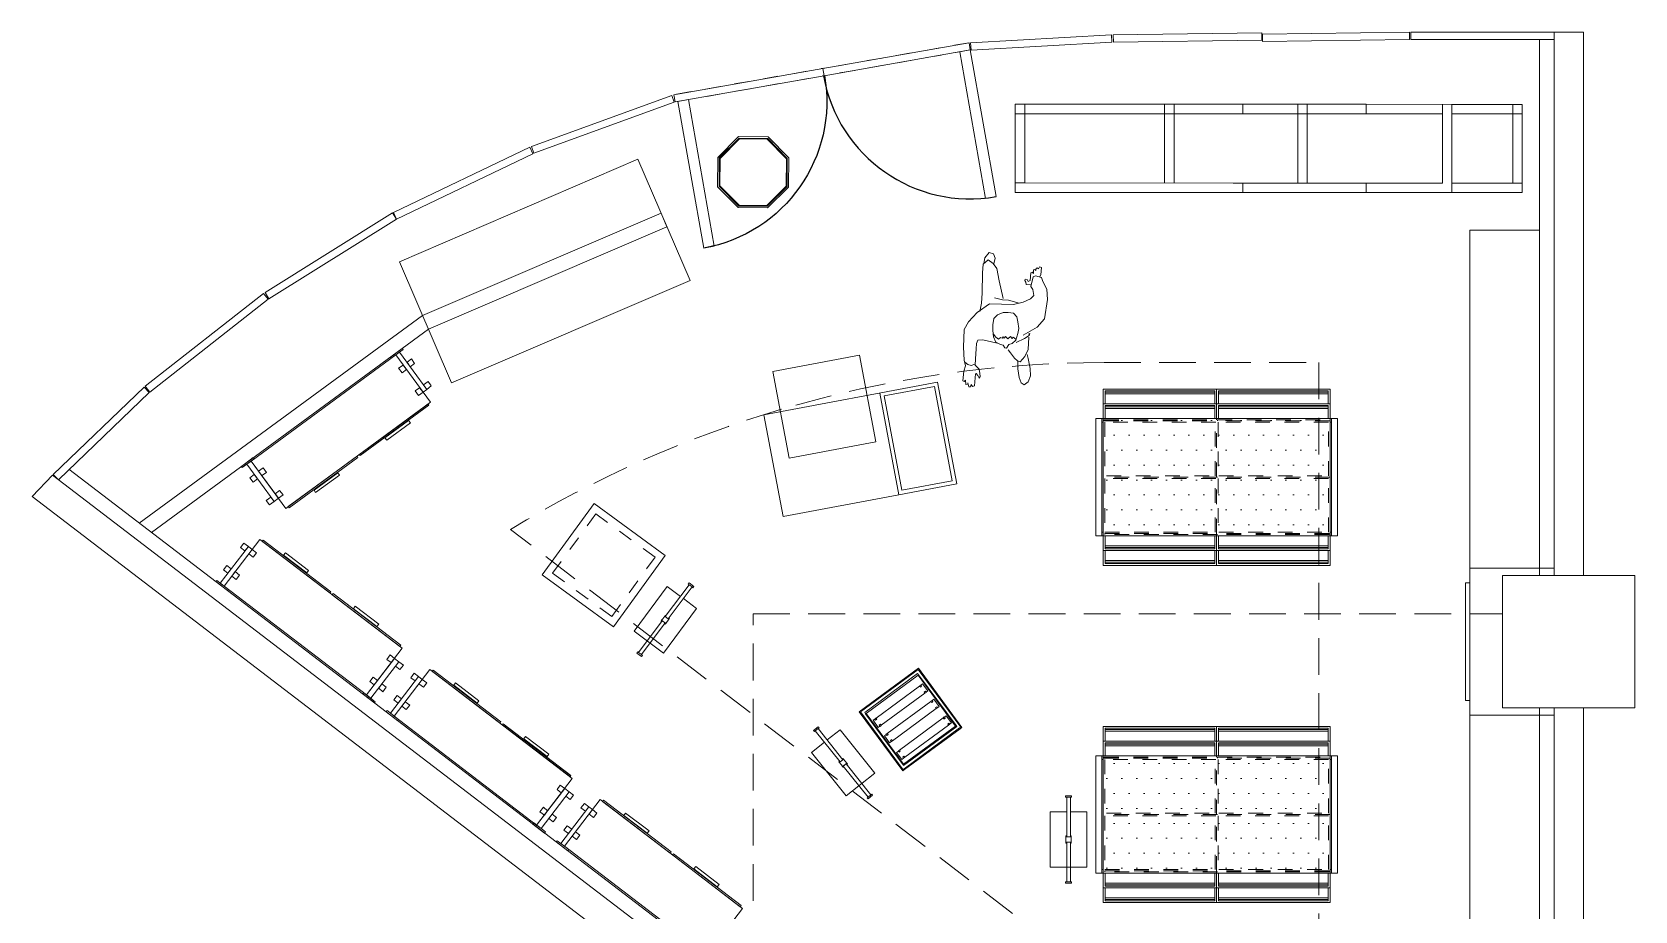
# Model space of a CAD drawing. Header units: metres. Extents: x 2712 to 2857, y 1386 to 1404.
# Drawn here: x 2712.16 to 2723.07, y 1397.97 to 1403.95 of the extents above; entities that cross this region are included whole.
import ezdxf

# ---------------------------------------------------------------- set-up
doc = ezdxf.new("R2010")
doc.units = ezdxf.units.M
doc.linetypes.add('HIDDEN', pattern=[0.375, 0.25, -0.125])
doc.linetypes.add('IMPORT-AG-FP-01$0$DASH2', pattern=[0.375, 0.25, -0.125])
doc.layers.add('AG-FP-01$0$A-DOOR-1', color=1, linetype='Continuous')
for name, color, linetype, lineweight in [('AG-FP-01$0$A-HEAD-2', 253, 'HIDDEN', 0), ('CRISTALES', 142, 'Continuous', 5), ('MOBILIARIO', 35, 'Continuous', 0), ('Muro Tbroca', 5, 'Continuous', 9), ('Muros', 1, 'Continuous', 0), ('PROYECCION', 2, 'IMPORT-AG-FP-01$0$DASH2', 9)]:
    doc.layers.add(name, color=color, linetype=linetype, lineweight=lineweight)
doc.styles.add('AG-FP-01$0$spa-fp01$0$WATG_Default', font='SIMPLEX.SHX', dxfattribs={"width": 0.8})

# ---------------------------------------------------------------- blocks, each defined once
blk = doc.blocks.new('MUEBLE BILLETERAS 2')
at = {"layer": 'MOBILIARIO', "transparency": 33554559}
h = blk.add_hatch(dxfattribs=at)
h.set_pattern_fill('DOTS', color=256, scale=0.064)
h.set_pattern_definition([(0, (2457.50258, 893.2033), (0.0508, 0.1016), [0, -0.1016])])
h.paths.add_polyline_path([(2473.539, 917.833), (2473.539, 917.033), (2475.071, 917.033), (2475.071, 917.833)])
at = {"layer": 'MOBILIARIO'}
for p, q in [((2473.54, 918.012), (2473.54, 918)), ((2473.54, 918), (2474.287, 918)), ((2474.299, 918.033), (2474.299, 917.833)), ((2474.311, 918), (2475.059, 918)), ((2473.518, 917.833), (2473.478, 917.833)), ((2473.478, 917.833), (2473.478, 917.808)), ((2473.518, 917.808), (2473.518, 917.833)), ((2475.071, 917.833), (2473.539, 917.833)), ((2473.54, 917.9), (2474.287, 917.9)), ((2474.311, 917.9), (2475.059, 917.9)), ((2475.121, 917.833), (2475.081, 917.833)), ((2475.081, 917.833), (2475.081, 917.808)), ((2475.121, 917.808), (2475.121, 917.833)), ((2473.478, 917.808), (2473.478, 917.059)), ((2473.518, 917.059), (2473.518, 917.808)), ((2475.081, 917.808), (2475.081, 917.059)), ((2475.121, 917.059), (2475.121, 917.808)), ((2473.478, 917.059), (2473.478, 917.033)), ((2473.478, 917.033), (2473.518, 917.033)), ((2473.518, 917.033), (2473.518, 917.059)), ((2473.528, 917.033), (2475.071, 917.033)), ((2473.54, 916.966), (2474.287, 916.966)), ((2474.299, 916.833), (2474.299, 917.033)), ((2474.311, 916.966), (2475.059, 916.966)), ((2475.081, 917.059), (2475.081, 917.033)), ((2475.081, 917.033), (2475.121, 917.033)), ((2475.121, 917.033), (2475.121, 917.059)), ((2473.54, 916.866), (2474.287, 916.866)), ((2474.311, 916.866), (2475.059, 916.866))]:
    blk.add_line(p, q, dxfattribs=at)
at = {"layer": 'MOBILIARIO', "transparency": 33554559}
for p, q in [((2473.54, 918.012), (2474.287, 918.012)), ((2474.311, 918.012), (2475.059, 918.012)), ((2473.54, 917.912), (2474.287, 917.912)), ((2474.311, 917.912), (2475.059, 917.912)), ((2473.54, 916.954), (2474.287, 916.954)), ((2474.311, 916.954), (2475.059, 916.954)), ((2473.54, 916.854), (2474.287, 916.854))]:
    blk.add_line(p, q, dxfattribs=at)
at = {"layer": 'MOBILIARIO', "linetype": 'HIDDEN', "ltscale": 0.2}
for p, q in [((2473.528, 917.833), (2473.528, 917.808)), ((2474.305, 917.833), (2473.528, 917.833)), ((2474.299, 917.823), (2474.299, 917.833)), ((2475.071, 917.833), (2474.305, 917.833)), ((2475.071, 917.823), (2475.071, 917.833)), ((2473.518, 917.808), (2473.528, 917.808)), ((2473.528, 917.433), (2473.528, 917.808)), ((2473.533, 917.823), (2473.533, 917.817)), ((2473.533, 917.823), (2474.305, 917.823)), ((2473.533, 917.817), (2474.305, 917.817)), ((2474.295, 917.807), (2473.538, 917.807)), ((2473.538, 917.807), (2473.538, 917.443)), ((2474.289, 917.443), (2474.289, 917.807)), ((2474.299, 917.433), (2474.299, 917.817)), ((2474.305, 917.817), (2474.305, 917.823)), ((2474.305, 917.823), (2475.071, 917.823)), ((2475.071, 917.817), (2474.305, 917.817)), ((2474.309, 917.807), (2474.309, 917.443)), ((2475.061, 917.807), (2474.315, 917.807)), ((2475.061, 917.443), (2475.061, 917.807)), ((2475.071, 917.823), (2475.071, 917.817)), ((2475.071, 917.808), (2475.071, 917.817)), ((2475.081, 917.808), (2475.071, 917.808)), ((2475.071, 917.808), (2475.071, 917.433)), ((2473.528, 917.059), (2473.528, 917.433)), ((2473.538, 917.423), (2473.538, 917.059)), ((2474.305, 917.433), (2473.539, 917.433)), ((2473.549, 917.443), (2474.295, 917.443)), ((2474.295, 917.423), (2473.549, 917.423)), ((2474.289, 917.059), (2474.289, 917.423)), ((2474.299, 917.049), (2474.299, 917.433)), ((2475.071, 917.433), (2474.305, 917.433)), ((2474.309, 917.423), (2474.309, 917.059)), ((2474.315, 917.443), (2475.061, 917.443)), ((2475.061, 917.423), (2474.315, 917.423)), ((2475.061, 917.059), (2475.061, 917.423)), ((2475.071, 917.433), (2475.071, 917.059)), ((2473.518, 917.059), (2473.528, 917.059)), ((2473.528, 917.059), (2473.528, 917.049)), ((2473.528, 917.043), (2473.528, 917.049)), ((2473.528, 917.043), (2473.528, 917.033)), ((2473.528, 917.033), (2474.305, 917.033)), ((2473.538, 917.059), (2474.295, 917.059)), ((2473.538, 917.049), (2474.305, 917.049)), ((2473.538, 917.049), (2473.538, 917.043)), ((2474.305, 917.043), (2473.538, 917.043)), ((2474.299, 917.043), (2474.299, 917.049)), ((2474.299, 917.033), (2474.299, 917.043)), ((2475.066, 917.049), (2474.305, 917.049)), ((2475.066, 917.043), (2474.305, 917.043)), ((2474.305, 917.033), (2475.071, 917.033)), ((2474.315, 917.059), (2475.061, 917.059)), ((2475.066, 917.043), (2475.066, 917.049)), ((2475.071, 917.033), (2475.071, 917.059)), ((2475.081, 917.059), (2475.071, 917.059))]:
    blk.add_line(p, q, dxfattribs=at)
at = {"layer": 'MOBILIARIO'}
for points in [[(2474.299, 917.933), (2475.071, 917.933), (2475.071, 918.033), (2473.528, 918.033), (2473.528, 917.933), (2474.287, 917.933)], [(2474.287, 917.933), (2474.287, 918.021), (2473.54, 918.021), (2473.54, 917.933)], [(2475.059, 917.933), (2475.059, 918.021), (2474.311, 918.021), (2474.311, 917.933)], [(2474.287, 917.833), (2474.287, 917.921), (2473.54, 917.921), (2473.54, 917.833)], [(2475.059, 917.833), (2475.059, 917.921), (2474.311, 917.921), (2474.311, 917.833)], [(2473.54, 917.033), (2473.54, 916.945), (2474.287, 916.945), (2474.287, 917.033)], [(2474.311, 917.033), (2474.311, 916.945), (2475.059, 916.945), (2475.059, 917.033)], [(2473.54, 916.933), (2473.54, 916.845), (2474.287, 916.845), (2474.287, 916.933)], [(2474.311, 916.933), (2474.311, 916.845), (2475.059, 916.845), (2475.059, 916.933)]]:
    blk.add_lwpolyline(points, dxfattribs=at)
at = {"layer": 'MOBILIARIO', "transparency": 33554559}
for points in [[(2473.54, 918.021), (2474.287, 918.021), (2474.287, 918.012), (2473.54, 918.012)], [(2474.311, 918.021), (2475.059, 918.021), (2475.059, 918.012), (2474.311, 918.012)], [(2473.54, 917.921), (2474.287, 917.921), (2474.287, 917.912), (2473.54, 917.912)], [(2474.311, 917.921), (2475.059, 917.921), (2475.059, 917.912), (2474.311, 917.912)], [(2473.54, 916.945), (2474.287, 916.945), (2474.287, 916.954), (2473.54, 916.954)], [(2474.311, 916.945), (2475.059, 916.945), (2475.059, 916.954), (2474.311, 916.954)], [(2473.54, 916.845), (2474.287, 916.845), (2474.287, 916.854), (2473.54, 916.854)], [(2474.311, 916.845), (2475.059, 916.845), (2475.059, 916.854), (2474.311, 916.854)]]:
    blk.add_lwpolyline(points, close=True, dxfattribs=at)
at = {"layer": 'MOBILIARIO'}
for points in [[(2473.528, 917.033), (2473.478, 917.033), (2473.478, 917.833), (2473.528, 917.833)], [(2473.528, 917.833), (2475.071, 917.833), (2475.071, 917.933), (2473.528, 917.933)], [(2475.071, 917.833), (2475.121, 917.833), (2475.121, 917.033), (2475.071, 917.033)], [(2473.528, 916.933), (2475.071, 916.933), (2475.071, 917.033), (2473.528, 917.033)], [(2473.528, 916.833), (2475.071, 916.833), (2475.071, 916.933), (2473.528, 916.933)]]:
    blk.add_lwpolyline(points, close=True, dxfattribs=at)
blk = doc.blocks.new('personasp2')
for points in [[(-0.009, 0.186), (-0.036, 0.3), (-0.051, 0.379), (-0.074, 0.412), (-0.106, 0.436), (-0.138, 0.408), (-0.142, 0.353), (-0.145, 0.221), (-0.149, 0.156), (-0.161, 0.103)], [(-0.07, 0.41), (-0.062, 0.446), (-0.072, 0.474), (-0.1, 0.482), (-0.128, 0.448), (-0.134, 0.412)], [(0.119, -0.05), (0.21, 0.001), (0.257, 0.056), (0.276, 0.181), (0.272, 0.247), (0.246, 0.296), (0.237, 0.321), (0.199, 0.332), (0.184, 0.326), (0.168, 0.264), (0.182, 0.245), (0.187, 0.205), (0.167, 0.185), (0.119, 0.162), (0.057, 0.149), (-0.098, 0.152), (-0.178, 0.096), (-0.234, 0.037), (-0.261, -0.014), (-0.266, -0.126), (-0.261, -0.211), (-0.253, -0.247), (-0.263, -0.281), (-0.27, -0.344), (-0.261, -0.347), (-0.253, -0.34), (-0.251, -0.368), (-0.238, -0.366), (-0.238, -0.357), (-0.231, -0.383), (-0.221, -0.383), (-0.215, -0.368), (-0.208, -0.379), (-0.195, -0.376), (-0.189, -0.298), (-0.183, -0.296), (-0.172, -0.309), (-0.164, -0.326), (-0.157, -0.315), (-0.161, -0.296), (-0.164, -0.268), (-0.191, -0.243), (-0.189, -0.202), (-0.183, -0.137), (-0.181, -0.103), (-0.174, -0.082), (-0.142, -0.079), (-0.093, -0.09), (-0.049, -0.101)], [(0.223, 0.325), (0.233, 0.34), (0.237, 0.387), (0.223, 0.391), (0.218, 0.378), (0.21, 0.385), (0.203, 0.379), (0.201, 0.368), (0.195, 0.374), (0.185, 0.372), (0.185, 0.347), (0.176, 0.357), (0.168, 0.351), (0.163, 0.302), (0.15, 0.296), (0.144, 0.308), (0.131, 0.311), (0.129, 0.302), (0.136, 0.292), (0.138, 0.277), (0.167, 0.274)], [(0.093, 0.156), (0.025, 0.175), (-0.015, 0.179), (-0.066, 0.19)], [(0.072, -0.075), (0.055, -0.062), (0.049, -0.071), (0.038, -0.058), (0.021, -0.073), (0.006, -0.058), (-0.004, -0.069), (-0.011, -0.06), (-0.017, -0.069), (-0.028, -0.065), (-0.041, -0.075), (-0.057, -0.063), (-0.072, -0.044)], [(0.155, -0.063), (0.151, -0.141), (0.129, -0.186), (0.1, -0.221), (0.083, -0.215), (0.063, -0.198), (0.038, -0.164), (0.023, -0.143)], [(0.074, -0.096), (0.127, -0.071), (0.157, -0.052), (0.161, -0.039), (0.15, -0.042)], [(0.144, -0.173), (0.15, -0.2), (0.163, -0.264), (0.165, -0.311), (0.15, -0.349), (0.125, -0.37), (0.106, -0.357), (0.093, -0.323), (0.085, -0.266), (0.085, -0.219)], [(-0.257, -0.224), (-0.238, -0.239), (-0.217, -0.245), (-0.193, -0.236)]]:
    blk.add_lwpolyline(points)
blk.add_lwpolyline([(0.012, -0.133), (0.027, -0.109), (0.049, -0.103), (0.071, -0.082), (0.085, -0.039), (0.091, -0.007), (0.085, 0.037), (0.078, 0.069), (0.057, 0.092), (0.023, 0.097), (-0.009, 0.097), (-0.047, 0.082), (-0.07, 0.058), (-0.077, 0.018), (-0.077, -0.02), (-0.072, -0.06), (-0.057, -0.094), (-0.028, -0.109), (-0.01, -0.113), (0, -0.132)], close=True)
blk = doc.blocks.new('*U73')
blk.add_lwpolyline([(2120, 36.1), (2120, -523.9), (2080, -523.9), (2080, 36.1)], close=True)
at = {"layer": 'AG-FP-01$0$A-DOOR-1'}
blk.add_arc((2120, 36.1), 560, 180, 270, dxfattribs=at)
at = {"layer": 'AG-FP-01$0$A-HEAD-2', "ltscale": 0.01}
for p, q in [((2120, 63.8), (1560, 63.8)), ((2120, 36.1), (1560, 36.1))]:
    blk.add_line(p, q, dxfattribs=at)
at = {"style": 'AG-FP-01$0$spa-fp01$0$WATG_Default', "width": 0.8, "flags": 9}
for tag, p in [('DOORNUMBER', (494.6, -80.1)), ('ROOMNAME', (494.6, -84.2)), ('ROOMNUMBER', (494.6, -88.3)), ('DOORTYPE', (494.6, -92.4)), ('DOORMATERIAL', (494.6, -96.5)), ('DOORFINISH', (494.6, -100.5)), ('FRAMEMATERIAL', (494.6, -104.6)), ('FRAMEFINISH', (494.6, -108.7)), ('DETAILHEAD', (494.6, -112.8)), ('DETAILJAMB', (494.6, -116.9)), ('DETAILMUNTIN', (494.6, -121)), ('THRESHOLDMATERIAL', (494.6, -125)), ('THRESHOLDDETAIL', (494.6, -129.1)), ('GLAZING', (494.6, -137.3)), ('CLOSER', (494.6, -145.5)), ('FIRERATING', (494.6, -133.2)), ('LOUVER', (494.6, -141.4)), ('PANICHARDWARE', (494.6, -149.5)), ('HARDWARESET', (494.6, -153.6)), ('REMARKS', (494.6, -157.7)), ('REVISION', (494.6, -161.8))]:
    blk.add_attdef(tag, p, '', height=2.38, dxfattribs=at)

msp = doc.modelspace()

# ---------------------------------------------------------------- linework, layer by layer
at = {"layer": 'CRISTALES'}
for points in [[(2718.54, 1403.875), (2717.545, 1403.7), (2717.554, 1403.651), (2718.548, 1403.826)], [(2719.51, 1403.929), (2718.551, 1403.875), (2718.554, 1403.825), (2719.513, 1403.879)], [(2720.532, 1403.943), (2719.522, 1403.929), (2719.523, 1403.879), (2720.533, 1403.893)], [(2721.537, 1403.948), (2720.537, 1403.934), (2720.538, 1403.884), (2721.537, 1403.898)], [(2722.522, 1403.948), (2721.547, 1403.948), (2721.547, 1403.898), (2722.522, 1403.898)], [(2717.545, 1403.7), (2716.531, 1403.521), (2716.539, 1403.472), (2717.554, 1403.651)], [(2716.517, 1403.517), (2715.562, 1403.17), (2715.579, 1403.123), (2716.534, 1403.47)], [(2715.55, 1403.165), (2714.622, 1402.72), (2714.644, 1402.675), (2715.572, 1403.12)], [(2714.617, 1402.718), (2713.749, 1402.175), (2713.775, 1402.133), (2714.644, 1402.675)], [(2713.739, 1402.168), (2712.933, 1401.537), (2712.964, 1401.497), (2713.77, 1402.129)], [(2712.925, 1401.53), (2712.307, 1400.937), (2712.342, 1400.901), (2712.96, 1401.494)]]:
    msp.add_lwpolyline(points, close=True, dxfattribs=at)
at = {"layer": 'MOBILIARIO'}
for p, q in [((2718.855, 1403.456), (2718.855, 1403.391)), ((2718.855, 1403.456), (2718.855, 1402.921)), ((2720.403, 1403.456), (2718.855, 1403.456)), ((2718.92, 1403.456), (2718.92, 1402.921)), ((2719.871, 1402.92), (2719.871, 1403.456)), ((2719.936, 1403.456), (2719.936, 1402.92)), ((2720.403, 1403.456), (2720.403, 1403.391)), ((2721.244, 1403.456), (2720.403, 1403.456)), ((2720.777, 1403.456), (2720.777, 1402.92)), ((2720.842, 1402.92), (2720.842, 1403.456)), ((2721.244, 1403.456), (2721.244, 1403.391)), ((2721.827, 1403.455), (2721.244, 1403.456)), ((2721.762, 1402.92), (2721.762, 1403.455)), ((2721.827, 1403.455), (2721.827, 1403.391)), ((2721.827, 1403.455), (2721.827, 1402.92)), ((2722.305, 1403.455), (2721.827, 1403.455)), ((2722.241, 1402.92), (2722.241, 1403.455)), ((2722.305, 1403.455), (2722.305, 1403.391)), ((2722.305, 1403.455), (2722.305, 1402.92)), ((2718.855, 1403.391), (2718.92, 1403.391)), ((2718.92, 1403.391), (2720.339, 1403.391)), ((2720.339, 1403.391), (2720.403, 1403.391)), ((2720.403, 1403.391), (2721.244, 1403.391)), ((2721.244, 1403.391), (2721.762, 1403.391)), ((2721.827, 1403.391), (2722.241, 1403.391)), ((2722.241, 1403.391), (2722.305, 1403.391)), ((2718.855, 1402.921), (2718.855, 1402.856)), ((2718.855, 1402.921), (2718.92, 1402.921)), ((2718.92, 1402.921), (2720.339, 1402.92)), ((2720.339, 1402.92), (2720.403, 1402.92)), ((2720.403, 1402.92), (2721.244, 1402.92)), ((2720.403, 1402.92), (2720.403, 1402.856)), ((2721.244, 1402.92), (2721.762, 1402.92)), ((2721.244, 1402.92), (2721.244, 1402.856)), ((2721.827, 1402.92), (2722.241, 1402.92)), ((2721.827, 1402.92), (2721.827, 1402.855)), ((2722.241, 1402.92), (2722.305, 1402.92)), ((2722.305, 1402.92), (2722.305, 1402.855)), ((2718.855, 1402.856), (2720.403, 1402.856)), ((2720.403, 1402.856), (2721.244, 1402.856)), ((2721.244, 1402.856), (2721.827, 1402.855)), ((2721.827, 1402.855), (2722.305, 1402.855)), ((2717.144, 1401.343), (2718.326, 1401.565)), ((2718.326, 1401.565), (2718.456, 1400.873)), ((2717.933, 1401.491), (2718.063, 1400.799)), ((2717.144, 1401.343), (2717.274, 1400.651)), ((2718.063, 1400.799), (2717.274, 1400.651)), ((2718.456, 1400.873), (2718.063, 1400.799)), ((2718.196, 1399.618), (2717.793, 1399.321)), ((2717.802, 1399.32), (2718.195, 1399.61)), ((2718.484, 1399.217), (2718.195, 1399.61)), ((2718.196, 1399.618), (2718.492, 1399.215)), ((2718.19, 1399.582), (2717.83, 1399.316)), ((2717.84, 1399.309), (2718.193, 1399.57)), ((2717.907, 1399.277), (2718.204, 1399.496)), ((2718.197, 1399.573), (2718.19, 1399.582)), ((2718.193, 1399.57), (2718.197, 1399.573)), ((2718.448, 1399.224), (2718.193, 1399.57)), ((2718.452, 1399.227), (2718.197, 1399.573)), ((2718.203, 1399.497), (2718.212, 1399.503)), ((2718.203, 1399.497), (2718.204, 1399.496)), ((2718.209, 1399.49), (2718.204, 1399.496)), ((2718.217, 1399.496), (2718.209, 1399.49)), ((2718.209, 1399.489), (2718.217, 1399.495)), ((2718.209, 1399.489), (2718.209, 1399.49)), ((2718.212, 1399.502), (2718.224, 1399.511)), ((2718.212, 1399.502), (2718.212, 1399.503)), ((2718.212, 1399.502), (2718.217, 1399.496)), ((2718.217, 1399.495), (2718.217, 1399.496)), ((2718.224, 1399.511), (2718.26, 1399.463)), ((2717.942, 1399.229), (2718.24, 1399.448)), ((2717.984, 1399.173), (2718.281, 1399.392)), ((2718.234, 1399.455), (2718.243, 1399.461)), ((2718.234, 1399.455), (2718.24, 1399.448)), ((2718.24, 1399.447), (2718.248, 1399.453)), ((2718.24, 1399.448), (2718.24, 1399.447)), ((2718.248, 1399.454), (2718.243, 1399.461)), ((2718.248, 1399.454), (2718.26, 1399.463)), ((2718.248, 1399.453), (2718.248, 1399.454)), ((2718.281, 1399.393), (2718.289, 1399.399)), ((2718.281, 1399.393), (2718.281, 1399.392)), ((2718.286, 1399.385), (2718.281, 1399.392)), ((2718.294, 1399.391), (2718.286, 1399.385)), ((2718.286, 1399.385), (2718.294, 1399.391)), ((2718.286, 1399.385), (2718.286, 1399.385)), ((2718.289, 1399.398), (2718.301, 1399.407)), ((2718.289, 1399.398), (2718.289, 1399.399)), ((2718.289, 1399.398), (2718.294, 1399.391)), ((2718.294, 1399.391), (2718.294, 1399.391)), ((2718.301, 1399.407), (2718.337, 1399.358)), ((2717.793, 1399.321), (2718.09, 1398.919)), ((2717.802, 1399.32), (2718.091, 1398.927)), ((2717.83, 1399.316), (2717.836, 1399.307)), ((2717.836, 1399.307), (2717.84, 1399.309)), ((2717.836, 1399.307), (2718.091, 1398.961)), ((2717.84, 1399.309), (2718.095, 1398.964)), ((2717.887, 1399.263), (2717.899, 1399.271)), ((2717.898, 1399.272), (2717.906, 1399.278)), ((2717.898, 1399.272), (2717.899, 1399.271)), ((2717.904, 1399.265), (2717.899, 1399.271)), ((2717.912, 1399.271), (2717.904, 1399.265)), ((2717.904, 1399.264), (2717.912, 1399.27)), ((2717.907, 1399.277), (2717.906, 1399.278)), ((2717.907, 1399.277), (2717.912, 1399.271)), ((2717.912, 1399.27), (2717.912, 1399.271)), ((2718.02, 1399.124), (2718.317, 1399.343)), ((2718.067, 1399.06), (2718.364, 1399.279)), ((2718.312, 1399.351), (2718.32, 1399.356)), ((2718.312, 1399.351), (2718.317, 1399.343)), ((2718.317, 1399.343), (2718.325, 1399.349)), ((2718.317, 1399.343), (2718.317, 1399.343)), ((2718.325, 1399.349), (2718.32, 1399.356)), ((2718.325, 1399.349), (2718.337, 1399.358)), ((2718.325, 1399.349), (2718.325, 1399.349)), ((2718.364, 1399.28), (2718.372, 1399.286)), ((2718.364, 1399.28), (2718.364, 1399.279)), ((2718.369, 1399.273), (2718.364, 1399.279)), ((2718.377, 1399.279), (2718.369, 1399.273)), ((2718.369, 1399.272), (2718.378, 1399.278)), ((2718.369, 1399.272), (2718.369, 1399.273)), ((2718.372, 1399.285), (2718.384, 1399.294)), ((2718.372, 1399.285), (2718.372, 1399.286)), ((2718.372, 1399.285), (2718.377, 1399.279)), ((2718.378, 1399.278), (2718.377, 1399.279)), ((2718.384, 1399.294), (2718.42, 1399.246)), ((2717.922, 1399.214), (2717.887, 1399.263)), ((2717.904, 1399.264), (2717.904, 1399.265)), ((2717.922, 1399.214), (2717.934, 1399.223)), ((2717.929, 1399.23), (2717.937, 1399.236)), ((2717.929, 1399.23), (2717.934, 1399.223)), ((2717.934, 1399.223), (2717.935, 1399.222)), ((2717.935, 1399.222), (2717.943, 1399.228)), ((2717.942, 1399.229), (2717.937, 1399.236)), ((2717.943, 1399.228), (2717.942, 1399.229)), ((2717.964, 1399.158), (2717.976, 1399.167)), ((2717.999, 1399.11), (2717.964, 1399.158)), ((2717.975, 1399.168), (2717.983, 1399.174)), ((2717.975, 1399.168), (2717.976, 1399.167)), ((2717.981, 1399.16), (2717.976, 1399.167)), ((2717.989, 1399.166), (2717.981, 1399.16)), ((2717.981, 1399.16), (2717.989, 1399.166)), ((2717.981, 1399.16), (2717.981, 1399.16)), ((2717.984, 1399.173), (2717.983, 1399.174)), ((2717.984, 1399.173), (2717.989, 1399.166)), ((2717.989, 1399.166), (2717.989, 1399.166)), ((2718.448, 1399.224), (2718.095, 1398.964)), ((2718.095, 1398.955), (2718.456, 1399.221)), ((2718.099, 1398.933), (2718.476, 1399.211)), ((2718.48, 1399.206), (2718.102, 1398.928)), ((2718.103, 1399.012), (2718.4, 1399.231)), ((2718.403, 1399.244), (2718.395, 1399.238)), ((2718.395, 1399.238), (2718.4, 1399.231)), ((2718.4, 1399.23), (2718.409, 1399.236)), ((2718.4, 1399.231), (2718.4, 1399.23)), ((2718.408, 1399.237), (2718.403, 1399.244)), ((2718.408, 1399.237), (2718.42, 1399.246)), ((2718.409, 1399.236), (2718.408, 1399.237)), ((2718.452, 1399.227), (2718.448, 1399.224)), ((2718.456, 1399.221), (2718.452, 1399.227)), ((2718.476, 1399.211), (2718.484, 1399.217)), ((2718.48, 1399.206), (2718.476, 1399.211)), ((2718.492, 1399.215), (2718.48, 1399.206)), ((2717.999, 1399.11), (2718.012, 1399.119)), ((2718.006, 1399.126), (2718.014, 1399.132)), ((2718.006, 1399.126), (2718.012, 1399.119)), ((2718.012, 1399.118), (2718.02, 1399.124)), ((2718.012, 1399.119), (2718.012, 1399.118)), ((2718.02, 1399.124), (2718.014, 1399.132)), ((2718.02, 1399.124), (2718.02, 1399.124)), ((2718.047, 1399.045), (2718.059, 1399.054)), ((2718.058, 1399.055), (2718.066, 1399.061)), ((2718.058, 1399.055), (2718.059, 1399.054)), ((2718.064, 1399.048), (2718.059, 1399.054)), ((2718.072, 1399.054), (2718.064, 1399.048)), ((2718.064, 1399.047), (2718.072, 1399.053)), ((2718.067, 1399.06), (2718.066, 1399.061)), ((2718.067, 1399.06), (2718.072, 1399.054)), ((2718.072, 1399.053), (2718.072, 1399.054)), ((2718.083, 1398.997), (2718.047, 1399.045)), ((2718.064, 1399.047), (2718.064, 1399.048)), ((2718.083, 1398.997), (2718.095, 1399.006)), ((2718.089, 1399.013), (2718.097, 1399.019)), ((2718.089, 1399.013), (2718.095, 1399.006)), ((2718.095, 1398.964), (2718.091, 1398.961)), ((2718.091, 1398.961), (2718.095, 1398.955)), ((2718.095, 1399.005), (2718.103, 1399.011)), ((2718.095, 1399.006), (2718.095, 1399.005)), ((2718.103, 1399.012), (2718.097, 1399.019)), ((2718.103, 1399.011), (2718.103, 1399.012)), ((2718.102, 1398.928), (2718.09, 1398.919)), ((2718.091, 1398.927), (2718.099, 1398.933)), ((2718.099, 1398.933), (2718.102, 1398.928))]:
    msp.add_line(p, q, dxfattribs=at)
at = {"layer": 'MOBILIARIO', "lineweight": 13}
for p, q in [((2716.83, 1403.095), (2716.972, 1403.236)), ((2716.976, 1403.226), (2716.84, 1403.091)), ((2716.979, 1403.22), (2716.846, 1403.088)), ((2716.972, 1403.236), (2717.172, 1403.234)), ((2717.168, 1403.224), (2716.976, 1403.226)), ((2717.166, 1403.219), (2716.979, 1403.22)), ((2717.166, 1403.219), (2717.17, 1403.223)), ((2717.297, 1403.086), (2717.166, 1403.219)), ((2717.17, 1403.223), (2717.168, 1403.224)), ((2717.301, 1403.09), (2717.17, 1403.223)), ((2717.313, 1403.092), (2717.172, 1403.234)), ((2716.829, 1402.895), (2716.83, 1403.095)), ((2716.84, 1403.091), (2716.839, 1402.899)), ((2716.846, 1403.088), (2716.845, 1402.902)), ((2717.296, 1402.899), (2717.297, 1403.086)), ((2717.297, 1403.086), (2717.301, 1403.09)), ((2717.297, 1403.086), (2717.303, 1403.086)), ((2717.303, 1403.088), (2717.301, 1403.09)), ((2717.302, 1402.899), (2717.303, 1403.086)), ((2717.303, 1403.086), (2717.303, 1403.088)), ((2717.312, 1402.892), (2717.313, 1403.092)), ((2716.969, 1402.753), (2716.829, 1402.895)), ((2716.839, 1402.899), (2716.974, 1402.763)), ((2716.845, 1402.902), (2716.976, 1402.769)), ((2717.296, 1402.899), (2717.163, 1402.768)), ((2717.3, 1402.895), (2717.167, 1402.763)), ((2717.312, 1402.892), (2717.169, 1402.752)), ((2717.296, 1402.899), (2717.302, 1402.899)), ((2717.296, 1402.899), (2717.3, 1402.895)), ((2717.3, 1402.895), (2717.302, 1402.896)), ((2717.302, 1402.896), (2717.302, 1402.899)), ((2716.974, 1402.763), (2717.165, 1402.762)), ((2716.976, 1402.769), (2717.163, 1402.768)), ((2717.163, 1402.768), (2717.167, 1402.763)), ((2717.165, 1402.762), (2717.167, 1402.763)), ((2717.169, 1402.752), (2716.969, 1402.753))]:
    msp.add_line(p, q, dxfattribs=at)
at = {"layer": 'MOBILIARIO', "transparency": 33554687}
for p, q in [((2716.635, 1400.186), (2716.473, 1399.969)), ((2716.493, 1399.954), (2716.655, 1400.171)), ((2716.629, 1400.19), (2716.635, 1400.198)), ((2716.635, 1400.186), (2716.629, 1400.19)), ((2716.635, 1400.198), (2716.667, 1400.174)), ((2716.655, 1400.171), (2716.635, 1400.186)), ((2716.661, 1400.166), (2716.655, 1400.171)), ((2716.667, 1400.174), (2716.661, 1400.166)), ((2716.291, 1399.725), (2716.452, 1399.941)), ((2716.472, 1399.926), (2716.311, 1399.71)), ((2716.444, 1399.939), (2716.448, 1399.944)), ((2716.444, 1399.939), (2716.452, 1399.941)), ((2716.448, 1399.936), (2716.444, 1399.939)), ((2716.448, 1399.944), (2716.456, 1399.954)), ((2716.448, 1399.944), (2716.476, 1399.923)), ((2716.452, 1399.941), (2716.448, 1399.944)), ((2716.448, 1399.936), (2716.452, 1399.941)), ((2716.472, 1399.926), (2716.452, 1399.941)), ((2716.456, 1399.954), (2716.462, 1399.962)), ((2716.469, 1399.972), (2716.462, 1399.962)), ((2716.472, 1399.926), (2716.468, 1399.921)), ((2716.472, 1399.918), (2716.468, 1399.921)), ((2716.473, 1399.977), (2716.469, 1399.972)), ((2716.473, 1399.969), (2716.469, 1399.972)), ((2716.472, 1399.918), (2716.472, 1399.926)), ((2716.476, 1399.923), (2716.472, 1399.926)), ((2716.472, 1399.918), (2716.476, 1399.923)), ((2716.477, 1399.974), (2716.473, 1399.977)), ((2716.473, 1399.977), (2716.473, 1399.969)), ((2716.477, 1399.974), (2716.473, 1399.969)), ((2716.493, 1399.954), (2716.473, 1399.969)), ((2716.476, 1399.923), (2716.497, 1399.951)), ((2716.493, 1399.954), (2716.497, 1399.959)), ((2716.501, 1399.956), (2716.493, 1399.954)), ((2716.497, 1399.951), (2716.493, 1399.954)), ((2716.501, 1399.956), (2716.497, 1399.959)), ((2716.501, 1399.956), (2716.497, 1399.951)), ((2716.285, 1399.729), (2716.279, 1399.721)), ((2716.279, 1399.721), (2716.311, 1399.697)), ((2716.291, 1399.725), (2716.285, 1399.729)), ((2716.311, 1399.71), (2716.291, 1399.725)), ((2716.317, 1399.705), (2716.311, 1399.71)), ((2716.311, 1399.697), (2716.317, 1399.705)), ((2717.482, 1399.194), (2717.513, 1399.219)), ((2717.488, 1399.186), (2717.482, 1399.194)), ((2717.494, 1399.191), (2717.488, 1399.186)), ((2717.514, 1399.207), (2717.494, 1399.191)), ((2717.494, 1399.191), (2717.663, 1398.98)), ((2717.513, 1399.219), (2717.52, 1399.211)), ((2717.52, 1399.211), (2717.514, 1399.207)), ((2717.682, 1398.995), (2717.514, 1399.207)), ((2717.659, 1398.985), (2717.655, 1398.981)), ((2717.655, 1398.981), (2717.659, 1398.977)), ((2717.655, 1398.981), (2717.663, 1398.98)), ((2717.659, 1398.985), (2717.663, 1398.98)), ((2717.663, 1398.98), (2717.659, 1398.977)), ((2717.659, 1398.977), (2717.666, 1398.967)), ((2717.682, 1398.995), (2717.663, 1398.98)), ((2717.673, 1398.959), (2717.666, 1398.967)), ((2717.68, 1398.949), (2717.673, 1398.959)), ((2717.682, 1399.003), (2717.678, 1399)), ((2717.682, 1398.995), (2717.678, 1399)), ((2717.68, 1398.949), (2717.708, 1398.971)), ((2717.684, 1398.952), (2717.68, 1398.949)), ((2717.684, 1398.944), (2717.68, 1398.949)), ((2717.682, 1399.003), (2717.686, 1398.998)), ((2717.682, 1399.003), (2717.682, 1398.995)), ((2717.686, 1398.998), (2717.682, 1398.995)), ((2717.704, 1398.968), (2717.684, 1398.952)), ((2717.684, 1398.944), (2717.684, 1398.952)), ((2717.853, 1398.741), (2717.684, 1398.952)), ((2717.688, 1398.947), (2717.684, 1398.952)), ((2717.688, 1398.947), (2717.684, 1398.944)), ((2717.708, 1398.971), (2717.686, 1398.998)), ((2717.708, 1398.971), (2717.704, 1398.968)), ((2717.712, 1398.966), (2717.704, 1398.968)), ((2717.704, 1398.968), (2717.872, 1398.756)), ((2717.704, 1398.968), (2717.708, 1398.963)), ((2717.712, 1398.966), (2717.708, 1398.971)), ((2717.712, 1398.966), (2717.708, 1398.963)), ((2717.853, 1398.741), (2717.847, 1398.736)), ((2717.847, 1398.736), (2717.853, 1398.728)), ((2717.872, 1398.756), (2717.853, 1398.741)), ((2717.853, 1398.728), (2717.884, 1398.753)), ((2717.878, 1398.761), (2717.872, 1398.756)), ((2717.884, 1398.753), (2717.878, 1398.761)), ((2719.197, 1398.749), (2719.237, 1398.749)), ((2719.197, 1398.739), (2719.197, 1398.749)), ((2719.205, 1398.739), (2719.197, 1398.739)), ((2719.205, 1398.739), (2719.205, 1398.469)), ((2719.23, 1398.739), (2719.205, 1398.739)), ((2719.23, 1398.469), (2719.23, 1398.739)), ((2719.237, 1398.739), (2719.23, 1398.739)), ((2719.237, 1398.749), (2719.237, 1398.739)), ((2719.2, 1398.476), (2719.2, 1398.469)), ((2719.205, 1398.476), (2719.2, 1398.476)), ((2719.2, 1398.476), (2719.205, 1398.469)), ((2719.205, 1398.469), (2719.2, 1398.469)), ((2719.2, 1398.469), (2719.2, 1398.457)), ((2719.2, 1398.447), (2719.2, 1398.457)), ((2719.2, 1398.434), (2719.2, 1398.447)), ((2719.2, 1398.434), (2719.235, 1398.434)), ((2719.2, 1398.428), (2719.2, 1398.434)), ((2719.2, 1398.428), (2719.205, 1398.434)), ((2719.205, 1398.434), (2719.2, 1398.434)), ((2719.205, 1398.428), (2719.2, 1398.428)), ((2719.205, 1398.476), (2719.205, 1398.469)), ((2719.23, 1398.469), (2719.205, 1398.469)), ((2719.205, 1398.164), (2719.205, 1398.434)), ((2719.23, 1398.434), (2719.205, 1398.434)), ((2719.205, 1398.428), (2719.205, 1398.434)), ((2719.235, 1398.476), (2719.23, 1398.476)), ((2719.235, 1398.476), (2719.23, 1398.469)), ((2719.23, 1398.469), (2719.23, 1398.476)), ((2719.235, 1398.469), (2719.23, 1398.469)), ((2719.235, 1398.428), (2719.23, 1398.434)), ((2719.235, 1398.434), (2719.23, 1398.434)), ((2719.23, 1398.434), (2719.23, 1398.164)), ((2719.23, 1398.434), (2719.23, 1398.428)), ((2719.235, 1398.428), (2719.23, 1398.428)), ((2719.235, 1398.476), (2719.235, 1398.469)), ((2719.235, 1398.434), (2719.235, 1398.469)), ((2719.235, 1398.428), (2719.235, 1398.434)), ((2719.197, 1398.164), (2719.197, 1398.154)), ((2719.205, 1398.164), (2719.197, 1398.164)), ((2719.197, 1398.154), (2719.237, 1398.154)), ((2719.23, 1398.164), (2719.205, 1398.164)), ((2719.237, 1398.164), (2719.23, 1398.164)), ((2719.237, 1398.154), (2719.237, 1398.164))]:
    msp.add_line(p, q, dxfattribs=at)
at = {"layer": 'MOBILIARIO'}
for points in [[(2715.018, 1401.56), (2716.641, 1402.256), (2716.286, 1403.083), (2714.664, 1402.385), (2715.018, 1401.56)], [(2714.861, 1401.926), (2716.484, 1402.623), (2716.444, 1402.715), (2714.821, 1402.018), (2714.861, 1401.926)], [(2714.821, 1402.018), (2714.861, 1401.926), (2716.484, 1402.623), (2716.444, 1402.715), (2714.821, 1402.018)], [(2722.523, 1400.298), (2721.949, 1400.298), (2721.949, 1399.298), (2722.522, 1399.298)]]:
    msp.add_lwpolyline(points, dxfattribs=at)
for points in [[(2721.949, 1400.298), (2721.949, 1402.6), (2722.422, 1402.6), (2722.422, 1400.298)], [(2714.682, 1401.795), (2714.602, 1401.736), (2714.608, 1401.728), (2714.688, 1401.787)], [(2714.638, 1401.75), (2713.654, 1401.028), (2713.891, 1400.706), (2714.875, 1401.428)], [(2714.664, 1401.77), (2714.638, 1401.75), (2714.824, 1401.497), (2714.85, 1401.516)], [(2714.745, 1401.723), (2714.715, 1401.7), (2714.737, 1401.67), (2714.767, 1401.692)], [(2714.858, 1401.569), (2714.828, 1401.547), (2714.85, 1401.516), (2714.88, 1401.539)], [(2718.426, 1400.893), (2718.083, 1400.829), (2717.962, 1401.471), (2718.306, 1401.535)], [(2714.858, 1401.416), (2714.391, 1401.073), (2714.397, 1401.065), (2714.864, 1401.408)], [(2714.738, 1401.287), (2714.577, 1401.169), (2714.565, 1401.185), (2714.726, 1401.303)], [(2713.668, 1401.051), (2713.588, 1400.991), (2713.594, 1400.983), (2713.674, 1401.043)], [(2713.654, 1401.028), (2713.624, 1401.006), (2713.81, 1400.752), (2713.84, 1400.775)], [(2714.375, 1401.061), (2713.907, 1400.718), (2713.913, 1400.709), (2714.381, 1401.053)], [(2713.735, 1400.981), (2713.705, 1400.959), (2713.727, 1400.929), (2713.758, 1400.951)], [(2714.255, 1400.932), (2714.093, 1400.813), (2714.082, 1400.829), (2714.243, 1400.948)], [(2713.848, 1400.827), (2713.818, 1400.805), (2713.84, 1400.775), (2713.871, 1400.797)], [(2715.635, 1400.253), (2716.12, 1399.9), (2716.473, 1400.386), (2715.988, 1400.738)], [(2713.47, 1400.177), (2714.439, 1399.436), (2714.682, 1399.754), (2713.713, 1400.495)], [(2713.582, 1400.439), (2713.612, 1400.416), (2713.635, 1400.446), (2713.605, 1400.469)], [(2713.729, 1400.483), (2714.19, 1400.13), (2714.196, 1400.138), (2713.735, 1400.49)], [(2713.444, 1400.197), (2713.47, 1400.177), (2713.661, 1400.426), (2713.635, 1400.446)], [(2713.887, 1400.403), (2714.045, 1400.282), (2714.033, 1400.266), (2713.874, 1400.387)], [(2713.467, 1400.288), (2713.496, 1400.265), (2713.519, 1400.295), (2713.489, 1400.317)], [(2713.414, 1400.207), (2713.494, 1400.146), (2713.5, 1400.154), (2713.42, 1400.215)], [(2721.949, 1399.398), (2721.919, 1399.398), (2721.919, 1400.198), (2721.949, 1400.198)], [(2714.206, 1400.118), (2714.666, 1399.766), (2714.672, 1399.774), (2714.212, 1400.126)], [(2714.363, 1400.039), (2714.522, 1399.917), (2714.51, 1399.902), (2714.351, 1400.023)], [(2714.577, 1399.678), (2714.607, 1399.656), (2714.63, 1399.685), (2714.6, 1399.708)], [(2714.439, 1399.436), (2714.469, 1399.413), (2714.66, 1399.662), (2714.63, 1399.685)], [(2714.628, 1399.291), (2715.597, 1398.55), (2715.84, 1398.868), (2714.871, 1399.609)], [(2714.887, 1399.597), (2715.348, 1399.244), (2715.354, 1399.252), (2714.893, 1399.605)], [(2714.462, 1399.527), (2714.491, 1399.504), (2714.514, 1399.534), (2714.484, 1399.557)], [(2714.602, 1399.311), (2714.628, 1399.291), (2714.819, 1399.541), (2714.793, 1399.561)], [(2714.741, 1399.553), (2714.771, 1399.531), (2714.793, 1399.561), (2714.764, 1399.583)], [(2715.045, 1399.518), (2715.204, 1399.396), (2715.192, 1399.38), (2715.033, 1399.502)], [(2714.414, 1399.443), (2714.493, 1399.382), (2714.499, 1399.39), (2714.42, 1399.451)], [(2714.625, 1399.402), (2714.655, 1399.379), (2714.677, 1399.409), (2714.648, 1399.432)], [(2714.573, 1399.321), (2714.652, 1399.26), (2714.658, 1399.268), (2714.579, 1399.329)], [(2721.949, 1399.298), (2721.949, 1396.838), (2722.422, 1396.838), (2722.422, 1399.298)], [(2715.364, 1399.232), (2715.825, 1398.88), (2715.831, 1398.888), (2715.37, 1399.24)], [(2715.521, 1399.153), (2715.68, 1399.032), (2715.668, 1399.016), (2715.509, 1399.137)], [(2715.597, 1398.55), (2715.628, 1398.527), (2715.819, 1398.777), (2715.788, 1398.8)], [(2715.736, 1398.793), (2715.765, 1398.77), (2715.788, 1398.8), (2715.758, 1398.822)], [(2715.787, 1398.406), (2716.756, 1397.664), (2716.999, 1397.982), (2716.03, 1398.723)], [(2715.62, 1398.641), (2715.65, 1398.618), (2715.672, 1398.648), (2715.643, 1398.671)], [(2715.761, 1398.425), (2715.787, 1398.406), (2715.977, 1398.655), (2715.952, 1398.675)], [(2715.899, 1398.668), (2715.929, 1398.645), (2715.952, 1398.675), (2715.922, 1398.698)], [(2716.045, 1398.711), (2716.506, 1398.359), (2716.512, 1398.367), (2716.052, 1398.719)], [(2716.203, 1398.632), (2716.362, 1398.51), (2716.35, 1398.495), (2716.191, 1398.616)], [(2715.572, 1398.557), (2715.651, 1398.496), (2715.657, 1398.504), (2715.578, 1398.565)], [(2715.783, 1398.516), (2715.813, 1398.493), (2715.836, 1398.523), (2715.806, 1398.546)], [(2715.731, 1398.436), (2715.81, 1398.375), (2715.816, 1398.383), (2715.737, 1398.443)], [(2716.522, 1398.347), (2716.983, 1397.994), (2716.989, 1398.002), (2716.528, 1398.355)], [(2716.68, 1398.268), (2716.839, 1398.146), (2716.826, 1398.13), (2716.668, 1398.252)]]:
    msp.add_lwpolyline(points, close=True, dxfattribs=at)
at = {"layer": 'MOBILIARIO', "ltscale": 0.0001}
for points in [[(2714.658, 1401.659), (2714.689, 1401.681), (2714.711, 1401.651), (2714.681, 1401.629)], [(2714.771, 1401.505), (2714.801, 1401.527), (2714.824, 1401.497), (2714.793, 1401.475)], [(2713.644, 1400.914), (2713.675, 1400.936), (2713.697, 1400.906), (2713.667, 1400.884)], [(2713.757, 1400.76), (2713.788, 1400.783), (2713.81, 1400.752), (2713.779, 1400.73)], [(2713.668, 1400.374), (2713.638, 1400.397), (2713.661, 1400.426), (2713.691, 1400.404)], [(2713.552, 1400.222), (2713.522, 1400.245), (2713.545, 1400.275), (2713.575, 1400.252)], [(2714.667, 1399.61), (2714.637, 1399.632), (2714.66, 1399.662), (2714.69, 1399.639)], [(2714.551, 1399.458), (2714.522, 1399.481), (2714.544, 1399.511), (2714.574, 1399.488)], [(2714.826, 1399.488), (2714.796, 1399.511), (2714.819, 1399.541), (2714.849, 1399.518)], [(2714.71, 1399.337), (2714.68, 1399.359), (2714.703, 1399.389), (2714.733, 1399.366)], [(2715.826, 1398.724), (2715.796, 1398.747), (2715.819, 1398.777), (2715.848, 1398.754)], [(2715.71, 1398.572), (2715.68, 1398.595), (2715.703, 1398.625), (2715.732, 1398.602)], [(2715.984, 1398.602), (2715.955, 1398.625), (2715.977, 1398.655), (2716.007, 1398.632)], [(2715.869, 1398.451), (2715.839, 1398.474), (2715.861, 1398.503), (2715.891, 1398.481)]]:
    msp.add_lwpolyline(points, close=True, dxfattribs=at)
at = {"layer": 'MOBILIARIO', "transparency": 33554687}
msp.add_lwpolyline([(2717.905, 1401.159), (2717.316, 1401.048), (2717.205, 1401.638), (2717.795, 1401.748)], close=True, dxfattribs=at)
at = {"layer": 'MOBILIARIO', "color": 251, "linetype": 'HIDDEN', "ltscale": 0.1, "true_color": 0x636466}
msp.add_lwpolyline([(2715.705, 1400.264), (2716.109, 1399.97), (2716.403, 1400.374), (2715.999, 1400.668)], close=True, dxfattribs=at)
at = {"layer": 'MOBILIARIO', "transparency": 33554687}
for points in [[(2716.46, 1399.721), (2716.26, 1399.871), (2716.486, 1400.174), (2716.576, 1400.107)], [(2716.596, 1400.092), (2716.686, 1400.025), (2716.46, 1399.721)], [(2717.575, 1399.13), (2717.663, 1399.199), (2717.899, 1398.903)], [(2717.899, 1398.903), (2717.703, 1398.748), (2717.468, 1399.044), (2717.556, 1399.114)], [(2719.342, 1398.263), (2719.092, 1398.263), (2719.092, 1398.641), (2719.205, 1398.641)], [(2719.23, 1398.641), (2719.342, 1398.641), (2719.342, 1398.263)]]:
    msp.add_lwpolyline(points, dxfattribs=at)
at = {"layer": 'Muro Tbroca'}
for points in [[(2722.422, 1395.247), (2722.422, 1399.348), (2722.172, 1399.348), (2722.172, 1400.248), (2722.422, 1400.248), (2722.422, 1403.898)], [(2712.893, 1400.605), (2714.821, 1402.018), (2714.821, 1402.018), (2714.861, 1401.926), (2714.861, 1401.926), (2712.976, 1400.542)], [(2712.413, 1400.973), (2717.312, 1397.227), (2718.026, 1396.68), (2717.966, 1396.601), (2717.251, 1397.147), (2714.333, 1393.331), (2718.999, 1389.762), (2721.855, 1393.496), (2721.934, 1393.435), (2719.018, 1389.623)]]:
    msp.add_lwpolyline(points, dxfattribs=at)
at = {"layer": 'Muros'}
for p, q in [((2722.522, 1399.348), (2722.522, 1394.359)), ((2722.722, 1399.348), (2722.722, 1394.464))]:
    msp.add_line(p, q, dxfattribs=at)
for points in [[(2722.722, 1400.248), (2722.722, 1403.948), (2722.522, 1403.948), (2722.522, 1400.248)], [(2717.171, 1397.208), (2712.302, 1400.932), (2712.163, 1400.786), (2716.891, 1397.171)]]:
    msp.add_lwpolyline(points, dxfattribs=at)
at = {"layer": 'Muros', "color": 1}
msp.add_lwpolyline([(2722.172, 1399.348), (2723.072, 1399.348), (2723.072, 1400.248), (2722.172, 1400.248)], close=True, dxfattribs=at)
at = {"layer": 'PROYECCION'}
msp.add_lwpolyline([(2720.922, 1401.698), (2720.922, 1396.354), (2715.42, 1400.562, -0.065331), (2717.263, 1401.38, -0.071965), (2719.459, 1401.698), (2720.922, 1401.698)], format="xyb", dxfattribs=at)
msp.add_lwpolyline([(2717.071, 1397.285), (2717.071, 1399.988), (2722.172, 1399.988)], dxfattribs=at)

# ---------------------------------------------------------------- block references
at = {"layer": 'CRISTALES', "lineweight": 5, "yscale": 0.00180969562745542, "zscale": 0.00180969562745542}
for p, xscale, rotation in [((2714.781, 1403.095), 0.00180969562745542, 10.00825791193007), ((2720.348, 1404.078), -0.00180969562745542, 10.00825791193606)]:
    msp.add_blockref('*U73', p, dxfattribs=dict(at, xscale=xscale, rotation=rotation))
at = {"layer": 'MOBILIARIO', "xscale": 1.05707025753517, "yscale": 1.05707025753517, "zscale": 1.05707025753517}
msp.add_blockref('personasp2', (2718.783, 1401.937), dxfattribs=at)
at = {"layer": 'MOBILIARIO'}
for p in [(245.926, 483.485), (245.926, 481.189)]:
    msp.add_blockref('MUEBLE BILLETERAS 2', p, dxfattribs=at)

doc.saveas('drawing.dxf')
